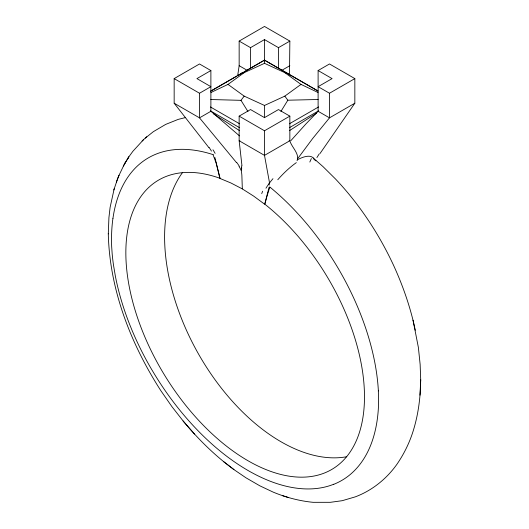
<?xml version="1.0" encoding="UTF-8"?>
<svg xmlns="http://www.w3.org/2000/svg" width="529" height="529" viewBox="0 0 529 529"><rect width="100%" height="100%" fill="white"/><g stroke="black" fill="none" stroke-linecap="round" stroke-linejoin="round"><path stroke-width="0.79" d="M264.5 117.729L264.5 105.463L284.827 96.126L300.994 84.395L318.015 92.476M210.985 92.476L228.012 84.395L244.18 72.658L264.5 63.321L264.5 60.141L210.469 91.219M241.971 165.822L239.148 140.734L239.148 116.129L250.528 109.556L264.5 117.623L278.466 109.563L289.846 116.135L289.846 140.74C291.539 147.26 299.877 153.668 297.08 160.71M108.293 233.891L108.921 217.624L110.111 207.355L114.185 188.8M237.686 75.594L239.154 65.689L239.154 41.083L264.5 26.45L289.852 41.09L289.489 75.072M419.98 395.183L420.714 379.888L420.138 364.388L418.386 347.513L413.209 321.043C408.52 301.953 401.835 283.399 393.662 265.532L393.523 265.227C378.843 233.732 359.489 204.32 335.571 179.06L323.093 166.695L313.201 157.979M420.714 379.888L420.648 381.264C420.449 398.086 418.181 414.948 413.162 431.029C409.472 442.813 403.997 453.975 397.014 464.158C386.659 478.831 372.099 490.562 355.224 496.876L342.197 500.699L330.394 502.312L313.128 502.325C299.381 500.976 285.924 497.412 273.182 492.122L259.818 485.807L245.972 477.806L233.963 469.62L224.547 462.359C209.471 450.192 195.842 436.293 183.47 421.395L172.024 406.781L160.909 390.779C130.828 343.995 109.609 289.826 108.286 233.725M241.76 167.924L241.191 170.245A63.612 36.726 -60 0 1 241.865 175.244L242.328 188.913L253.695 196.133L264.718 204.273L269.069 187.253M267.185 195.492L269.816 187.107M267.033 196.034L264.804 204.174A168.606 95.035 58.8 0 1 346.006 457.446A168.606 95.035 58.8 0 1 147.426 342.799A168.606 95.035 58.8 0 1 220.031 178.319L214.906 157.497M116.367 182.055L119.051 175.231M113.821 189.971L118.06 177.446M123.462 166.033L125.28 162.654M118.265 176.911L124.289 164.288L128.851 156.835L132.872 151.301L143.531 139.669M315.555 160.803L315.866 160.234M127.839 158.495L128.851 156.835L124.289 164.288M280.912 111.46L287.822 100.212L318.147 99.492M320.032 153.509L354.84 103.215L354.84 78.609L329.488 63.969L318.108 70.542L318.114 111.275L305.914 123.938L290.904 140.608M297.959 158.323L312.593 138.598L329.494 117.848L354.84 103.215M210.793 99.525L240.986 100.338L244.18 96.126L264.5 105.463M145.29 138.089L153.377 131.655L165.676 124.408L178.233 119.375L185.666 117.511M142.089 140.985L146.745 136.766M289.614 130.557L316.329 113.259M208.975 147.743L174.16 103.215L174.16 78.609L199.506 63.976L210.886 70.549L210.892 111.282L239.505 135.88M210.886 70.549L196.92 78.609L210.892 86.677L199.512 93.243L174.16 78.609M239.154 41.083L250.534 47.656L264.5 39.589L278.472 47.656L289.852 41.09M211.864 90.532L236.761 76.156M238.182 75.336L243.161 72.46M244.583 71.64L264.5 60.141L317.982 90.975M210.892 111.282L199.512 117.855L174.16 103.215M282.03 70.212L289.852 65.695M239.862 140.324L239.148 140.734L264.5 155.374L269.499 182.684M239.148 116.129L264.5 130.769L289.846 116.135M318.108 70.542L332.08 78.609L318.114 86.67L329.494 93.243L354.84 78.609M289.396 123.793L318.564 106.957M289.396 127.701L318.564 110.859M241.125 73.273L244.18 72.658M264.5 63.321L284.827 72.658L287.67 73.386M282.341 495.594L288.444 497.551M242.328 188.913L230.922 182.981L219.965 178.438L216.13 163.005L213.134 154.957M264.5 60.141L317.85 90.942M239.154 65.689L246.977 70.212M318.114 111.275L329.494 117.848L329.494 93.243M289.138 140.33L289.846 140.74L264.5 155.374L264.5 130.769M210.436 106.957L239.604 123.793M210.436 110.865L239.604 127.701M213.359 113.702L239.386 130.557M284.827 72.658L300.994 84.395M228.012 84.395L244.18 96.126M223.707 461.718L233.963 469.62M183.107 420.985L194.533 434.058M236.575 162.707L199.512 117.855L199.512 93.243M284.827 96.126L287.822 100.212M240.986 100.338L247.956 111.546M239.035 166.344L241.191 170.245M413.017 320.204L415.305 330.268M378.341 390.885L378.612 400.711A154.038 86.822 58.8 0 1 378.414 407.469C377.124 431.75 369.877 457.479 350.912 473.931A190.142 107.175 58.8 0 1 333.759 484.319M278.472 47.656L278.472 68.162M264.5 39.589L264.5 60.921M250.534 47.656L250.534 68.162M277.778 179.741A34.524 9.839 -46.3 0 1 296.333 162.634M297.457 159.758A34.669 12.557 -44.9 0 1 314.358 160.095M241.7 165.987A51.399 16.849 -36.5 0 1 241.403 168.123M236.727 162.476A51.399 36.369 87.8 0 1 239.227 166.113M262.629 191.214A56.411 13.847 -55.3 0 1 261.723 193.627M269.261 182.829A51.313 19.09 -37.3 0 1 269.135 185.124M309.835 162.053A56.411 26.609 -36.1 0 1 311.389 158.548M316.911 157.563A51.313 12.048 -48.7 0 1 319.238 153.913M212.969 149.786A56.411 46.764 -68.2 0 1 215.124 153.384M209.127 147.498A51.313 35.059 -89.4 0 1 211.461 151.115M265.961 188.218A35.099 13.212 -43.7 0 1 272.964 178.683M269.83 187.035A189.005 106.527 58.8 0 1 378.374 390.905M112.955 218.345A188.793 106.415 58.8 0 1 213.405 154.732M333.726 484.247A188.37 106.17 58.8 0 1 255.547 474.599L251.09 472.238A192.675 108.597 58.8 0 1 233.157 460.964L228.693 457.744A188.655 106.329 58.8 0 1 154.686 374.506L151.043 368.442A190.01 107.103 58.8 0 1 132.21 330.718L129.612 324.337A188.992 106.521 58.8 0 1 115.302 275.801L113.437 264.725A192.622 108.571 58.8 0 1 112.174 253.86L111.685 246.785A147.082 82.901 58.8 0 1 111.586 244.133L111.526 240.642A190.519 107.387 58.8 0 1 112.935 218.332M346.733 456.725A168.606 99.604 61.2 0 1 199.605 355.911A168.606 99.604 61.2 0 1 182.373 172.758"/></g></svg>
